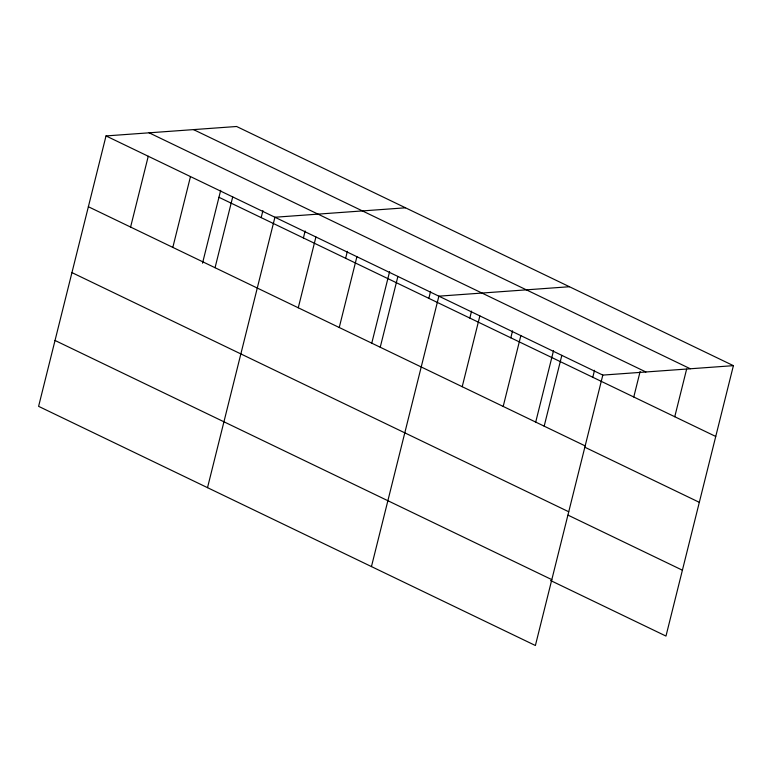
<?xml version="1.0" encoding="UTF-8"?>
<svg xmlns="http://www.w3.org/2000/svg" width="772" height="772" viewBox="0 0 772 772"><rect width="100%" height="100%" fill="white"/><g stroke="black" fill="none" stroke-linecap="round" stroke-linejoin="round"><path stroke-width="1.16" d="M733.4 365.658L236.608 126.492L106.025 135.93L38.6 406.342L535.392 645.508L602.816 375.095L733.4 365.658L665.975 636.07L550.571 580.515M130.593 227.065L148.253 156.253M172.822 247.397L190.481 176.585M202.525 263.175L220.686 190.337M215.05 267.72L232.71 196.918M261.177 217.627L262.914 210.66M207.514 487.663L274.928 217.241L405.512 207.803M303.406 237.959L305.143 230.992M298.262 307.787L315.922 236.975M345.634 258.282L347.371 251.325M339.246 327.511L356.905 256.709M371.728 343.328L389.599 271.647M380.239 347.246L397.889 276.434M428.846 298.349L430.583 291.382M371.448 566.59L438.872 296.168L569.456 286.73M469.83 318.074L471.567 311.116M462.206 386.704L479.866 315.902M510.813 337.808L512.55 330.841M503.19 406.439L520.849 335.627M535.672 422.255L553.543 350.575M544.173 426.173L561.833 355.361M592.79 377.267L594.527 370.309M633.773 397.001L640.142 371.467M674.757 416.735L686.626 369.141M193.511 129.6L690.303 368.765M149.112 132.813L645.913 371.979M106.025 135.93L602.816 375.095M218.949 197.294L715.74 436.46M88.365 206.732L585.166 445.898M584.993 447.297L699.326 502.331M71.941 272.603L568.742 511.768M568.076 515.165L682.4 570.199M55.024 340.471L551.816 579.637"/></g></svg>
